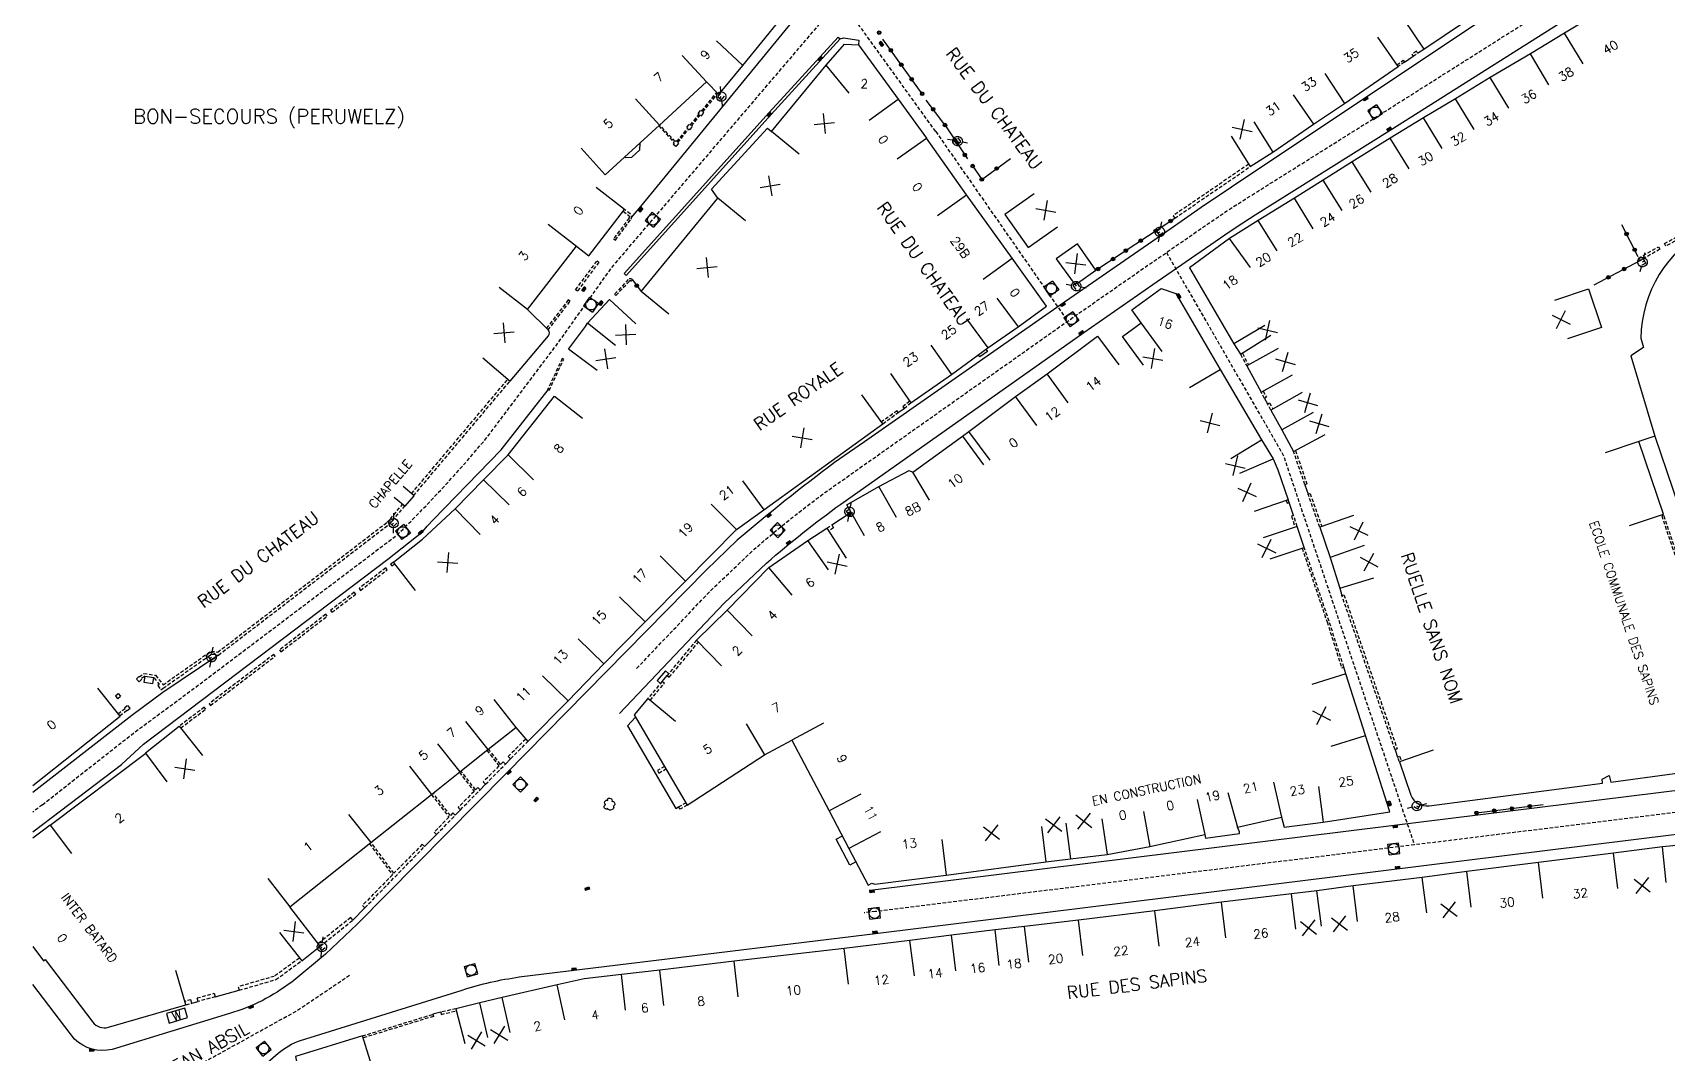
# Model space of a CAD drawing. Header units: millimetres. Extents: x 95999 to 97000, y 132000 to 133000.
# Drawn here: x 96000 to 96228.4, y 132132.4 to 132274.9 of the extents above; entities that cross this region are included whole.
import ezdxf
from ezdxf.enums import TextEntityAlignment as Align

# ---------------------------------------------------------------- set-up
doc = ezdxf.new("R2010")
doc.units = ezdxf.units.MM
doc.linetypes.add('DASHED', pattern=[0.75, 0.5, -0.25])
doc.layers.get('0').update_dxf_attribs({"linetype": 'CONTINUOUS'})
for name, color, linetype in [('W0001', 6, 'DASHED'), ('W0008', 7, 'CONTINUOUS'), ('W0100', 7, 'CONTINUOUS'), ('W0112', 1, 'DASHED'), ('W0300', 7, 'CONTINUOUS'), ('W0322', 7, 'CONTINUOUS'), ('W0334', 7, 'CONTINUOUS'), ('W0400', 7, 'CONTINUOUS'), ('W0420', 7, 'CONTINUOUS'), ('W0471', 7, 'CONTINUOUS'), ('W0980', 7, 'CONTINUOUS'), ('W0984', 7, 'CONTINUOUS'), ('W0989', 7, 'CONTINUOUS'), ('W0991', 7, 'CONTINUOUS'), ('W1102', 7, 'CONTINUOUS')]:
    doc.layers.add(name, color=color, linetype=linetype)
doc.styles.get("Standard").update_dxf_attribs({"font": 'romans.shx', "width": 0.85})

# ---------------------------------------------------------------- blocks, each defined once
blk = doc.blocks.new('T400')
for p, q in [((-0.15, 0.3), (0.15, 0.3)), ((-0.15, -0.25), (-0.15, 0.3)), ((-0.15, 0.15), (0.15, 0.15)), ((-0.15, 0), (0.15, 0)), ((0.15, 0.3), (0.15, -0.25)), ((-0.15, -0.15), (0.15, -0.15)), ((-0.15, -0.25), (-0.15, -0.3)), ((-0.15, -0.3), (0.15, -0.3)), ((0.15, -0.3), (0.15, -0.25))]:
    blk.add_line(p, q)
blk = doc.blocks.new('T420')
for p, q in [((0.75, 0.75), (-0.75, 0.75)), ((-0.75, 0.75), (-0.75, -0.75)), ((0.75, 0.75), (0.75, -0.75)), ((0.75, -0.75), (-0.75, -0.75))]:
    blk.add_line(p, q)
blk.add_ellipse((0, 0), major_axis=(-0.53, 0.53), ratio=1, start_param=3.926991, end_param=10.210176)
blk = doc.blocks.new('T471')
for p, q in [((-0.333334, 0.333334), (-0.333334, -0.333334)), ((-0.333334, 0.333334), (0.333334, 0.333334)), ((-0.333334, 0), (0, 0)), ((0.500001, 0.500001), (1.000002, 1.000002)), ((-0.500001, -0.500001), (-1.000002, -1.000002)), ((-0.333334, -0.333334), (0.333334, -0.333334))]:
    blk.add_line(p, q)
blk.add_ellipse((0, 0), major_axis=(0.471405, 0.471405), ratio=1, start_param=5.4977871438, end_param=11.780972451)
blk = doc.blocks.new('T300')
for p, q in [((-0.8, 0.51), (-0.86, 0.34)), ((-0.86, 0.34), (-0.86, 0.17)), ((-0.86, 0.17), (-0.74, 0.06)), ((-0.69, 0.63), (-0.8, 0.51)), ((-0.8, -0.06), (-0.74, 0.06)), ((-0.74, 0.06), (-0.69, 0.11)), ((-0.57, 0.69), (-0.69, 0.63)), ((-0.46, 0.69), (-0.57, 0.69)), ((-0.29, 0.63), (-0.46, 0.69)), ((-0.29, 0.63), (-0.17, 0.74)), ((-0.23, 0.57), (-0.29, 0.63)), ((-0.17, 0.74), (-0.06, 0.8)), ((-0.06, 0.8), (0.06, 0.8)), ((0.06, 0.8), (0.23, 0.74)), ((0.23, 0.74), (0.34, 0.63)), ((0.34, 0.63), (0.4, 0.51)), ((0.46, 0.46), (0.34, 0.46)), ((0.4, 0.51), (0.4, 0.46)), ((0.57, 0.4), (0.46, 0.46)), ((0.57, 0.4), (0.69, 0.29)), ((0.69, 0.29), (0.74, 0.17)), ((0.74, 0.06), (0.69, -0.17)), ((0.74, 0.17), (0.74, 0.06)), ((-0.8, -0.17), (-0.8, -0.06)), ((-0.8, -0.23), (-0.8, -0.17)), ((-0.74, -0.34), (-0.8, -0.23)), ((-0.69, -0.4), (-0.74, -0.34)), ((-0.51, -0.46), (-0.69, -0.4)), ((-0.4, -0.46), (-0.51, -0.46)), ((-0.4, -0.46), (-0.34, -0.46)), ((-0.34, -0.46), (-0.34, -0.4)), ((-0.34, -0.51), (-0.34, -0.46)), ((-0.29, -0.63), (-0.34, -0.51)), ((-0.17, -0.74), (-0.29, -0.63)), ((-0.06, -0.8), (-0.17, -0.74)), ((0.06, -0.8), (-0.06, -0.8)), ((0.17, -0.74), (0.06, -0.8)), ((0.23, -0.69), (0.17, -0.74)), ((0.29, -0.46), (0.23, -0.46)), ((0.29, -0.63), (0.23, -0.69)), ((0.46, -0.4), (0.29, -0.46)), ((0.34, -0.51), (0.29, -0.63)), ((0.34, -0.51), (0.34, -0.46)), ((0.57, -0.34), (0.46, -0.4)), ((0.63, -0.29), (0.57, -0.34)), ((0.69, -0.17), (0.63, -0.29))]:
    blk.add_line(p, q)
blk = doc.blocks.new('t322o')
at = {"color": 0, "linetype": 'Continuous'}
for radius in [0.25, 0.15]:
    blk.add_circle((0, 0), radius, dxfattribs=at)
blk = doc.blocks.new('t991o')
at = {"color": 0, "linetype": 'Continuous'}
for p, q in [((-1, 1), (1, -1)), ((-1, -1), (1, 1))]:
    blk.add_line(p, q, dxfattribs=at)

msp = doc.modelspace()

# ---------------------------------------------------------------- linework, layer by layer
at = {"layer": 'W0001', "flags": 128}
for points in [[(96084.38, 132186.16), (96094.79, 132197.11), (96100.8, 132202.81, -0.022715), (96111.38, 132211.22), (96145.38, 132235.22), (96155.01, 132241.92), (96165.11, 132248.88), (96166.85, 132250.06), (96169.4, 132251.69), (96188.3, 132263.55), (96231.52, 132290.87), (96234.12, 132292.48), (96240.22, 132296.22), (96251.79, 132302.89), (96266.11, 132310.69), (96275.59, 132315.76), (96280.41, 132318.3), (96295.04, 132325.9), (96308.46, 132333.08), (96317.25, 132338.16), (96363.18, 132365.97), (96408.21, 132393.3), (96425.09, 132403.42), (96434.09, 132408.89), (96443.67, 132414.7), (96447.21, 132416.71), (96462.29, 132423.08), (96488.79, 132436.78)], [(96001.36, 132167.14), (96014.2, 132177.24), (96023.21, 132183.89), (96050.93, 132204.83, 0.024758), (96063.45, 132218.4), (96073.48, 132231.73), (96080.87, 132242.11), (96110.1, 132276.33, -0.022726), (96120.1, 132282.92), (96185.84, 132322.28), (96188.25, 132323.67), (96209.24, 132335.37)]]:
    msp.add_lwpolyline(points, format="xyb", dxfattribs=at)
for points in [[(96126.16, 132261.15), (96113.5, 132278.71)], [(96126.16, 132261.15), (96144.6, 132234.67)], [(96158.4, 132244.25), (96174.73, 132215.96), (96193.04, 132161.54)], [(96001.36, 132167.14), (96000, 132166.1)], [(96004.22, 132120.29), (96036.8, 132138.32), (96044.36, 132143.41)]]:
    msp.add_lwpolyline(points, dxfattribs=at)
at = {"layer": 'W0001'}
msp.add_lwpolyline([(96264.73, 132171.37), (96239.97, 132167.35), (96181.96, 132160.16), (96117.74, 132152.22), (96117.74, 132152.22), (96116.18, 132152.05)], dxfattribs=at)
at = {"layer": 'W0008'}
for points in [[(96213.92, 132321.12), (96225.68, 132296.01, -0.410086), (96224.35, 132291.33), (96185.86, 132265.6), (96167.51, 132253.36), (96163.27, 132250.56), (96159.06, 132247.59), (96143.57, 132236.89), (96116.21, 132217.81), (96112.04, 132214.91, 0.016735), (96098.43, 132204.07), (96094.08, 132199.91), (96066.13, 132171.51), (96045.32, 132150.45), (96040.93, 132146.29), (96036.19, 132142.39, -0.092347), (96027.48, 132137.98), (96011.1, 132132.98, -0.257339), (96005.85, 132134.41), (96004.47, 132136.18), (96000, 132142.04, -0.317171)], [(96082, 132179.88), (96096.62, 132195.27), (96102.54, 132200.89, -0.022596), (96112.89, 132209.11), (96146.86, 132233.1), (96156.48, 132239.79), (96166.57, 132246.74), (96168.28, 132247.9), (96170.78, 132249.5), (96189.68, 132261.35), (96232.89, 132288.67)], [(96296.57, 132284.69), (96234.02, 132247.49, 0.276426), (96224.68, 132232.27), (96225.04, 132230.99), (96223.27, 132229.81), (96226.66, 132218.63), (96232.57, 132201.19), (96234.41, 132201.77), (96236.36, 132195.98), (96234.56, 132195.32), (96240.4, 132178.03), (96242.38, 132178.6), (96243, 132176.82, -0.469783), (96239.6, 132170.33), (96189.87, 132164.18), (96117, 132155.17, -0.010369), (96116.89, 132155.16)], [(96083.68, 132249.15), (96084.97, 132250.69), (96111.5, 132283.05, 0.165183)], [(96059.42, 132098.83, -0.022105), (96046.55, 132103.35, -0.056877), (96037.68, 132108.08), (96025.75, 132116.42), (96024.54, 132117.51, -0.342558), (96024.71, 132124.1), (96034.31, 132132.45, -0.088591), (96037.41, 132134.24), (96060.01, 132141.26, -0.044228), (96067.99, 132143.09), (96118.11, 132149.23), (96182.33, 132157.17), (96258.59, 132166.62), (96290.58, 132172.56), (96329.52, 132177.33), (96336.25, 132178.12)]]:
    msp.add_lwpolyline(points, format="xyb", dxfattribs=at)
for points in [[(96082.64, 132241.31), (96102.91, 132263.78), (96112.55, 132274.31), (96112.82, 132274.07)], [(96002.72, 132165.4), (96012.41, 132172.76), (96015.49, 132175.58), (96049.6, 132201.42), (96054.52, 132205.28), (96055.13, 132206.05), (96055.95, 132206.93), (96065.44, 132216.71), (96072.03, 132225.07)], [(96000, 132168.88), (96013.86, 132179.64), (96018.16, 132182.87), (96025.87, 132188.05)], [(96000, 132163.36), (96002.72, 132165.4)]]:
    msp.add_lwpolyline(points, dxfattribs=at)
at = {"layer": 'W0100'}
for points in [[(96076.62, 132258.8), (96079.99, 132255.11), (96087.59, 132262.04), (96094.13, 132268.1), (96095.88, 132266.31), (96099.21, 132270.38), (96104.54, 132276.87), (96100.99, 132280.48), (96107.24, 132286.69), (96107.17, 132286.77), (96109.47, 132288.99), (96105.95, 132292.54)], [(96191.59, 132276.79), (96194.38, 132272.64), (96200.06, 132276.47), (96205.61, 132280.19), (96202.82, 132284.35)], [(96221.68, 132279.5), (96214.03, 132274.88), (96209.28, 132271.99), (96203.64, 132268.68), (96198.8, 132265.72), (96194.34, 132263.04), (96189.67, 132260.2), (96184.34, 132256.9), (96180.28, 132254.37), (96176.28, 132251.83), (96171.2, 132248.72), (96167.22, 132246.2), (96161.61, 132242.13)], [(96088.87, 132235.62), (96085, 132238.79), (96095.71, 132251.86), (96094.86, 132253.1), (96102.66, 132261.63), (96103.23, 132261.17), (96110.84, 132270.43), (96113.43, 132273.34), (96115.38, 132273.26), (96120.9, 132265.65), (96124.86, 132260.23)], [(96167.44, 132260.48), (96170.12, 132256.26), (96173.28, 132258.26), (96178.94, 132262.16), (96183.3, 132265.07), (96190.76, 132270.22), (96187.93, 132274.34)], [(96119.84, 132227.35), (96122.7, 132223.26), (96128.36, 132227.21), (96133.44, 132230.93), (96137.69, 132233.88), (96141.66, 132236.74), (96136.85, 132243.45), (96130.49, 132252.32), (96124.86, 132260.23)], [(96139.92, 132252.44), (96135.83, 132249.56), (96139.08, 132244.96), (96143.17, 132247.84)], [(96161.61, 132242.13), (96166.17, 132234.27), (96167.84, 132231.48), (96168.75, 132230.04), (96172.98, 132232.7)], [(96155.21, 132228.5), (96152.26, 132232.54), (96154.88, 132234.45), (96153.58, 132236.24), (96157.66, 132239.21), (96159.72, 132238.51), (96165.92, 132227.93), (96171.68, 132218.11), (96173.31, 132215.44), (96173.96, 132213.9), (96175.4, 132209.74), (96170.67, 132208.11)], [(96212.65, 132237.58), (96217.39, 132239.16), (96219.19, 132233.79), (96214.45, 132232.2)], [(96078.88, 132227.78), (96074.87, 132230.77), (96077.23, 132233.94), (96077.53, 132234.38), (96080.59, 132237.69), (96084.26, 132234.3)], [(96133.77, 132215.26), (96130.78, 132219.27), (96137.31, 132224.13), (96141.72, 132227.32), (96148.75, 132232.56), (96151.74, 132228.55)], [(96174, 132230.83), (96169.62, 132228.42), (96171.64, 132224.75), (96176.02, 132227.16)], [(96034.49, 132149.28), (96037.58, 132145.35), (96040.18, 132147.39), (96035.92, 132152.88), (96047.24, 132161.85), (96055.74, 132168.59), (96059.67, 132171.73), (96063.6, 132174.84), (96067.51, 132177.91), (96069.19, 132175.97), (96074.8, 132181.63), (96079.82, 132186.82), (96085.55, 132192.67), (96091.21, 132198.35), (96098.35, 132205.58), (96102.13, 132208.32), (96118.77, 132220.35), (96115.84, 132224.4)], [(96177.37, 132224.69), (96173, 132222.26), (96174.54, 132219.48), (96176.15, 132216.47), (96180.56, 132218.83)], [(96053.47, 132197.08), (96050.4, 132201.02), (96054.48, 132204.21), (96059.01, 132208.44), (96062.99, 132212.5), (96066.41, 132215.99), (96072.91, 132224.21), (96076.83, 132221.11)], [(96116.23, 132204.7), (96113.75, 132209.04), (96118.2, 132211.58), (96122.47, 132213.82), (96122.98, 132213.56), (96129.9, 132218.62), (96132.85, 132214.59)], [(96223.11, 132206.14), (96227.84, 132207.73), (96224.42, 132217.88), (96219.68, 132216.28)], [(96050.52, 132210.11), (96052.05, 132208.81), (96053.28, 132210.27), (96051.76, 132211.56)], [(96184.54, 132207.54), (96179.82, 132205.9), (96181.28, 132201.68), (96182.61, 132197.37), (96187.39, 132198.84)], [(96096.23, 132186.55), (96092.74, 132190.13), (96097.04, 132194.32), (96102.87, 132200.25), (96108.32, 132204.06), (96110.96, 132205.77), (96113.67, 132201.57)], [(96172.91, 132201.47), (96177.64, 132203.07), (96176.66, 132206), (96171.92, 132204.4)], [(96000, 132169.85), (96012.2, 132179.49), (96009.1, 132183.41)], [(96089.79, 132178.77), (96085.95, 132181.98), (96084.04, 132179.69), (96091.45, 132167.08), (96102.23, 132174.12), (96106.05, 132176.18), (96111.28, 132166.28), (96114.04, 132161.03), (96116.74, 132155.89), (96117.22, 132156.17), (96117.66, 132156.05), (96127.63, 132157.33), (96141.57, 132159.15), (96145.02, 132159.6), (96150.13, 132160.21), (96156.07, 132161.29), (96163.75, 132162.97), (96163.85, 132162.47), (96168.61, 132163.14), (96168.6, 132163.36), (96168.34, 132164.01), (96174.47, 132165.4), (96174.83, 132164.02), (96180.29, 132164.73), (96189.6, 132166.14), (96186.2, 132176.83), (96183.47, 132185.43), (96178.7, 132183.91)], [(96002.43, 132164.31), (96015.79, 132174.32), (96015.74, 132174.37), (96020.48, 132178.12), (96023.72, 132174.02)], [(96002.43, 132164.31), (96000, 132162.48)], [(96231.1, 132161.59), (96227.72, 132161.26), (96220.85, 132160.39), (96210.37, 132159.08), (96200.37, 132157.82), (96194.11, 132156.99), (96184.5, 132155.81), (96179.41, 132155.14), (96175.88, 132154.71), (96166.09, 132153.55), (96156.76, 132152.35), (96146.1, 132151.03), (96138.57, 132150.14), (96134.47, 132149.66), (96128.38, 132148.94), (96122.56, 132148.2), (96113.38, 132147.07), (96098, 132145.29), (96087.6, 132144.06), (96082.25, 132143.43), (96077.07, 132142.82), (96073.28, 132142), (96065.59, 132140.23), (96062.46, 132139.49), (96059.13, 132138.65), (96060.36, 132133.8)], [(96047.55, 132130.09), (96046.06, 132134.86), (96036.73, 132131.97), (96039.53, 132117.67), (96039.51, 132112.24), (96039.5, 132108.73), (96040.95, 132106.85), (96052.46, 132103.87), (96052.27, 132101.88), (96059.77, 132099.53)]]:
    msp.add_lwpolyline(points, dxfattribs=at)
for points in [[(96062.87, 132229.53), (96066.69, 132226.3), (96072.05, 132232.64, 0.391065), (96072.01, 132233.44), (96069.12, 132236.3), (96075.97, 132245.14), (96077.69, 132243.81), (96082.69, 132250.26), (96078.74, 132253.33)], [(96195.69, 132174.75), (96190.96, 132173.11), (96192.57, 132168.47, 0.349516), (96195.11, 132167.01), (96219.33, 132170.16), (96219.28, 132170.69), (96220.26, 132171.22), (96220.47, 132170.3), (96238.3, 132172.71), (96236.98, 132176.6), (96238.17, 132177.09), (96234.75, 132187.25), (96230.01, 132185.65)], [(96000, 132147.35), (96001.51, 132145.35), (96001.76, 132145.54), (96008.39, 132136.8, 0.315519), (96010.59, 132136.07), (96021.41, 132139.21), (96020.02, 132144.01)]]:
    msp.add_lwpolyline(points, format="xyb", dxfattribs=at)
msp.add_lwpolyline([(96145.99, 132245.47), (96142.98, 132243.39), (96145.35, 132240.1, 0.324269), (96145.96, 132239.97), (96148.56, 132241.77)], format="xyb", close=True, dxfattribs=at)
at = {"layer": 'W0100', "flags": 128}
msp.add_lwpolyline([(96016.91, 132184.88), (96015.67, 132185.06), (96015.55, 132184.25), (96016.79, 132184.06)], close=True, dxfattribs=at)
at = {"layer": 'W0100'}
msp.add_lwpolyline([(96018.68, 132137.97), (96019.07, 132136.65), (96021.64, 132137.43), (96021.24, 132138.75)], close=True, dxfattribs=at)
at = {"layer": 'W0112'}
for points in [[(96192.86, 132271.68), (96193.49, 132272.11), (96193.32, 132272.36), (96192.69, 132271.93)], [(96224.36, 132243.46), (96227.15, 132245.06), (96227.34, 132244.71), (96224.56, 132243.11)], [(96227.97, 132245.49), (96230.54, 132246.93), (96230.74, 132246.58), (96228.16, 132245.14)], [(96078.85, 132243.09), (96079.1, 132242.91), (96076.11, 132238.86), (96075.86, 132239.04)], [(96073.98, 132229.45), (96071.94, 132225.11), (96072.16, 132225.01), (96074.2, 132229.35)], [(96230.2, 132199.76), (96230.48, 132199.86), (96227.88, 132207.59), (96227.6, 132207.49)], [(96049.33, 132200.2), (96045.59, 132197.34), (96045.79, 132197.08), (96049.52, 132199.95)], [(96044.93, 132196.81), (96041.61, 132194.28), (96041.8, 132194.02), (96045.13, 132196.55)], [(96190.34, 132174.83), (96182.92, 132196.37), (96183.2, 132196.47), (96190.63, 132174.93)], [(96041.14, 132193.48), (96040.95, 132193.73), (96034.48, 132188.75), (96034.67, 132188.5)], [(96033.7, 132188.14), (96024.64, 132181.25), (96024.83, 132181), (96033.89, 132187.89)], [(96012.29, 132182.25), (96011.91, 132181.95), (96011.57, 132182.37), (96011.95, 132182.67)], [(96023.11, 132139.67), (96022.98, 132140.16), (96025.37, 132140.81), (96025.5, 132140.33)]]:
    msp.add_lwpolyline(points, close=True, dxfattribs=at)
for points in [[(96190.59, 132270.47), (96191.48, 132271.09), (96191.65, 132270.84), (96190.76, 132270.22)], [(96087.47, 132261.93), (96089.64, 132259.58), (96089.49, 132259.4), (96089.92, 132259.05), (96090.29, 132259.48), (96090.14, 132259.6), (96091.69, 132261.5), (96091.83, 132261.38), (96092.19, 132261.83), (96092.05, 132261.94), (96093.27, 132263.44), (96093.42, 132263.32), (96093.79, 132263.77), (96093.64, 132263.89), (96095.73, 132266.46)], [(96089.99, 132259.73), (96091.53, 132261.62), (96091.4, 132261.74), (96091.75, 132262.18), (96091.89, 132262.07), (96093.12, 132263.57), (96092.99, 132263.68), (96093.36, 132264.13), (96093.49, 132264.02), (96095.57, 132266.59)], [(96089.99, 132259.73), (96089.86, 132259.84), (96089.77, 132259.74), (96087.62, 132262.06)], [(96169.9, 132256.59), (96159.35, 132249.38), (96159.57, 132249.05), (96170.12, 132256.26)], [(96072.01, 132233.44), (96075.08, 132237.44), (96074.83, 132237.63), (96071.78, 132233.66)], [(96168.75, 132230.04), (96169.62, 132228.42)], [(96169.01, 132230.18), (96169.88, 132228.56)], [(96052.93, 132210.57), (96066.39, 132226.56)], [(96053.23, 132210.32), (96066.69, 132226.3)], [(96171.9, 132224.9), (96172.38, 132224.03), (96172.12, 132223.89), (96171.64, 132224.75)], [(96118.77, 132220.35), (96120.93, 132221.91), (96120.76, 132222.15), (96118.6, 132220.59)], [(96122.53, 132223.5), (96121.57, 132222.72), (96121.76, 132222.49), (96122.7, 132223.26)], [(96173, 132222.26), (96172.53, 132223.12), (96172.79, 132223.26), (96173.26, 132222.41)], [(96176.42, 132216.62), (96178.03, 132211.93), (96177.75, 132211.83), (96176.15, 132216.47)], [(96179.82, 132205.9), (96178.19, 132210.52), (96178.47, 132210.62), (96180.1, 132206)], [(96015.67, 132185.06), (96015.62, 132185.07), (96015.15, 132184.71), (96015.21, 132184.64), (96014.86, 132184.31), (96014.49, 132184.71), (96014.85, 132185.04), (96014.89, 132185), (96015.52, 132185.48), (96017.17, 132185.23), (96018.22, 132183.89), (96024.9, 132188.59), (96025.85, 132188.45), (96049.53, 132206.6), (96049.97, 132207.06), (96051.7, 132209.11)], [(96016.91, 132184.88), (96016.96, 132184.87), (96017.68, 132183.95), (96017.48, 132183.79), (96017.92, 132183.19), (96018.24, 132183.43), (96025, 132188.18), (96025.95, 132188.04), (96049.8, 132206.31), (96050.26, 132206.8), (96052, 132208.86)], [(96175.12, 132209.64), (96175.25, 132209.26), (96175.53, 132209.36), (96175.4, 132209.74)], [(96110.96, 132205.77), (96111.63, 132206.21), (96111.9, 132205.79), (96111.23, 132205.35)], [(96114.35, 132208), (96114.06, 132207.81), (96114.34, 132207.39), (96114.62, 132207.58)], [(96176.66, 132206), (96176.16, 132207.54), (96175.88, 132207.44), (96176.37, 132205.91)], [(96177.36, 132202.97), (96180.84, 132192.67), (96182.9, 132186.27), (96183.19, 132186.36), (96181.13, 132192.76), (96177.64, 132203.07)], [(96050.4, 132201.02), (96050.01, 132200.74), (96050.2, 132200.48), (96050.59, 132200.77)], [(96092.74, 132190.13), (96088.63, 132185.19), (96088.94, 132184.94), (96093.04, 132189.87)], [(96086.26, 132181.72), (96088.25, 132184.09), (96087.94, 132184.35), (96085.95, 132181.98)], [(96011.93, 132179.84), (96012.9, 132180.59), (96012.84, 132180.66), (96013.25, 132181.01), (96013.6, 132180.6), (96013.19, 132180.25), (96013.16, 132180.28), (96012.17, 132179.52)], [(96020.68, 132177.87), (96024.17, 132180.49), (96023.98, 132180.75), (96020.48, 132178.12)], [(96063.47, 132174.73), (96065.15, 132172.57), (96062.94, 132170.32), (96063.27, 132170), (96066.04, 132172.82), (96065.71, 132173.14), (96065.36, 132172.78), (96063.7, 132174.92)], [(96068.89, 132176.32), (96066.45, 132173.9), (96066.77, 132173.57), (96069.19, 132175.97)], [(96059.61, 132171.68), (96061.66, 132169.01), (96059.44, 132166.77), (96059.76, 132166.45), (96062.51, 132169.22), (96062.18, 132169.54), (96061.87, 132169.23), (96059.84, 132171.86)], [(96088.27, 132172.49), (96087.28, 132171.91), (96087.47, 132171.56), (96088.47, 132172.15)], [(96190.96, 132173.11), (96190.69, 132173.8), (96190.97, 132173.91), (96191.24, 132173.22)], [(96055.71, 132168.57), (96058.15, 132165.42), (96056.1, 132163.31), (96056.43, 132162.99), (96059.04, 132165.68), (96058.71, 132166), (96058.36, 132165.63), (96055.95, 132168.76)], [(96091.45, 132167.08), (96090.44, 132166.51), (96090.24, 132166.85), (96091.25, 132167.43)], [(96047.05, 132161.69), (96050.26, 132157.36), (96046.08, 132153.09), (96046.41, 132152.76), (96054.76, 132161.3), (96054.43, 132161.62), (96050.47, 132157.58), (96047.28, 132161.88)], [(96040.18, 132147.39), (96044.71, 132151.03), (96044.43, 132151.39), (96039.9, 132147.76)], [(96037.27, 132145.74), (96033.76, 132143.18), (96028.71, 132141.73), (96028.85, 132141.25), (96033.99, 132142.72), (96037.58, 132145.35)], [(96021.41, 132139.21), (96022.23, 132139.43), (96022.1, 132139.92), (96021.28, 132139.69)], [(96046.06, 132134.86), (96055.9, 132137.88), (96055.99, 132137.59), (96046.15, 132134.58)], [(96059.13, 132138.65), (96057, 132138.16), (96057.06, 132137.87), (96059.2, 132138.36)]]:
    msp.add_lwpolyline(points, dxfattribs=at)
msp.add_lwpolyline([(96082.5, 132250.02), (96083.29, 132249.41, -0.340548), (96083.33, 132249.06), (96081.17, 132246.18), (96081.42, 132245.99), (96083.59, 132248.89, 0.361353), (96083.49, 132249.65), (96082.69, 132250.26)], format="xyb", dxfattribs=at)
msp.add_lwpolyline([(96083.81, 132240.43, 0.414305), (96083.19, 132240.47), (96081.29, 132238.44), (96081.49, 132238.25), (96083.38, 132240.27, -0.394996), (96083.6, 132240.25)], format="xyb", close=True, dxfattribs=at)
at = {"layer": 'W0322'}
for points in [[(96124.27, 132266.42), (96118.77, 132274.05)], [(96127.45, 132262.07), (96124.84, 132265.54)], [(96127.45, 132262.07), (96130.59, 132257.33)], [(96131.33, 132256.32), (96132.6, 132254.45)], [(96132.6, 132254.45), (96136.63, 132257.4)], [(96148.56, 132241.77), (96159.57, 132249.05)], [(96224.32, 132243.66), (96222.04, 132248.11)], [(96224.56, 132243.11), (96218.1, 132239.7)], [(96083.81, 132240.43), (96085, 132238.79)], [(96201.72, 132166), (96211.05, 132167.18)]]:
    msp.add_lwpolyline(points, dxfattribs=at)
at = {"layer": 'W0334', "flags": 128}
msp.add_lwpolyline([(96082.64, 132241.31), (96082.91, 132241.06), (96103.18, 132263.53), (96112.82, 132274.07), (96113.3, 132274.21), (96115.42, 132273.91), (96115.37, 132273.26)], dxfattribs=at)
at = {"layer": 'W0334'}
for points in [[(96193.49, 132272.11), (96194.38, 132272.64)], [(96191.65, 132270.84), (96192.86, 132271.68)], [(96082.75, 132257.63), (96082.83, 132257.54), (96083.71, 132257.57), (96084.82, 132258.58), (96084.89, 132259.46), (96084.83, 132259.52)], [(96133.18, 132230.75), (96133.38, 132230.45), (96132.35, 132229.7), (96132.15, 132229.98)], [(96120.93, 132221.91), (96121.76, 132222.49)], [(96172.12, 132223.89), (96172.53, 132223.12)], [(96129.9, 132218.62), (96130.78, 132219.27)], [(96226.66, 132218.61), (96224.42, 132217.88)], [(96177.75, 132211.83), (96178.19, 132210.52)], [(96176.16, 132207.54), (96175.53, 132209.36)], [(96111.63, 132206.21), (96114.06, 132207.81)], [(96182.61, 132197.37), (96182.92, 132196.37)], [(96088.84, 132185.45), (96088.4, 132185.82), (96087.25, 132184.5), (96087.73, 132184.09)], [(96183.47, 132185.43), (96183.19, 132186.36)], [(96087.94, 132184.35), (96088.63, 132185.19)], [(96084.23, 132179.37), (96083.1, 132178.15), (96089.87, 132166.63), (96090.22, 132166.84)], [(96190.34, 132174.83), (96190.69, 132173.8)], [(96066.04, 132172.82), (96066.77, 132173.57)], [(96062.51, 132169.22), (96063.27, 132170)], [(96059.04, 132165.68), (96059.76, 132166.45)], [(96054.76, 132161.3), (96056.43, 132162.99)], [(96115.02, 132159.16), (96114.16, 132158.71), (96112.26, 132162.33), (96113.12, 132162.78)], [(96044.71, 132151.03), (96046.41, 132152.76)], [(96025.5, 132140.33), (96028.85, 132141.25)], [(96022.23, 132139.43), (96023.11, 132139.67)], [(96057, 132138.16), (96055.9, 132137.88)]]:
    msp.add_lwpolyline(points, dxfattribs=at)
at = {"layer": 'W1102'}
for p, q in [((96216.62, 132270.6), (96214.03, 132274.88)), ((96095.55, 132273.8), (96099.21, 132270.38)), ((96090.73, 132271.77), (96094.13, 132268.1)), ((96114.09, 132266.52), (96110.84, 132270.43)), ((96211.81, 132267.68), (96209.28, 132271.99)), ((96180.52, 132269.23), (96183.3, 132265.07)), ((96206.25, 132264.41), (96203.64, 132268.68)), ((96084.22, 132265.73), (96087.59, 132262.04)), ((96116.85, 132262.72), (96120.9, 132265.65)), ((96176.11, 132266.28), (96178.94, 132262.16)), ((96201.38, 132261.43), (96198.8, 132265.72)), ((96107.1, 132258), (96103.23, 132261.17)), ((96170.6, 132262.49), (96173.28, 132258.26)), ((96196.94, 132258.77), (96194.34, 132263.04)), ((96120.79, 132257.34), (96124.86, 132260.23)), ((96192.3, 132255.95), (96189.67, 132260.2)), ((96186.99, 132252.66), (96184.34, 132256.9)), ((96182.96, 132250.14), (96180.28, 132254.37)), ((96099.58, 132248.69), (96095.71, 132251.86)), ((96126.42, 132249.4), (96130.49, 132252.32)), ((96178.89, 132247.56), (96176.28, 132251.83)), ((96173.88, 132244.5), (96171.2, 132248.72)), ((96170.16, 132242.14), (96167.22, 132246.2)), ((96132.78, 132240.53), (96136.85, 132243.45)), ((96081.45, 132231.26), (96077.53, 132234.38)), ((96130.49, 132234.97), (96133.44, 132230.93)), ((96172.13, 132234.05), (96167.84, 132231.48)), ((96125.5, 132231.31), (96128.36, 132227.21)), ((96144.65, 132223.26), (96141.72, 132227.32)), ((96161.61, 132225.39), (96165.92, 132227.93)), ((96140.3, 132220.12), (96137.31, 132224.13)), ((96178.91, 132221.91), (96174.54, 132219.48)), ((96167.41, 132215.5), (96171.68, 132218.11)), ((96069.98, 132212.5), (96066.41, 132215.99)), ((96168.66, 132213.45), (96173.31, 132215.44)), ((96125.28, 132209.65), (96122.98, 132213.56)), ((96066.56, 132209), (96062.99, 132212.5)), ((96099.19, 132212.37), (96102.13, 132208.32)), ((96120.68, 132207.23), (96118.2, 132211.58)), ((96062.5, 132204.86), (96059.01, 132208.44)), ((96094.79, 132209.09), (96098.35, 132205.58)), ((96111.18, 132199.96), (96108.32, 132204.06)), ((96087.66, 132201.88), (96091.21, 132198.35)), ((96186.01, 132203.32), (96181.28, 132201.68)), ((96081.98, 132196.17), (96085.55, 132192.67)), ((96100.53, 132190.74), (96097.04, 132194.32)), ((96076.22, 132190.3), (96079.82, 132186.82)), ((96071.25, 132185.15), (96074.8, 132181.63)), ((96064.43, 132181.84), (96067.51, 132177.91)), ((96060.49, 132178.76), (96063.6, 132174.84)), ((96110.47, 132178.51), (96106.05, 132176.18)), ((96181.44, 132175.31), (96186.2, 132176.83)), ((96018.79, 132170.32), (96015.79, 132174.32)), ((96056.56, 132175.64), (96059.67, 132171.73)), ((96052.63, 132172.51), (96055.74, 132168.59)), ((96173.36, 132170.28), (96174.47, 132165.4)), ((96179.64, 132169.69), (96180.29, 132164.73)), ((96115.7, 132168.61), (96111.28, 132166.28)), ((96162.68, 132167.86), (96163.75, 132162.97)), ((96167, 132168.83), (96168.34, 132164.01)), ((96044.14, 132165.77), (96047.24, 132161.85)), ((96155.18, 132166.21), (96156.07, 132161.29)), ((96002.43, 132164.31), (96005.43, 132160.31)), ((96118.47, 132163.35), (96114.04, 132161.03)), ((96140.93, 132164.11), (96141.57, 132159.15)), ((96144.36, 132164.56), (96145.02, 132159.6)), ((96127, 132162.29), (96127.63, 132157.33)), ((96221.48, 132155.43), (96220.85, 132160.39)), ((96228.2, 132156.28), (96227.72, 132161.26)), ((96211, 132154.11), (96210.37, 132159.08)), ((96032.85, 132156.83), (96035.92, 132152.88)), ((96185.11, 132150.85), (96184.5, 132155.81)), ((96194.77, 132152.03), (96194.11, 132156.99)), ((96200.99, 132152.86), (96200.37, 132157.82)), ((96166.68, 132148.58), (96166.09, 132153.55)), ((96176.48, 132149.75), (96175.88, 132154.71)), ((96180.06, 132150.18), (96179.41, 132155.14)), ((96157.39, 132147.39), (96156.76, 132152.35)), ((96128.97, 132143.97), (96128.38, 132148.94)), ((96135.04, 132144.7), (96134.47, 132149.66)), ((96139.17, 132145.17), (96138.57, 132150.14)), ((96146.71, 132146.07), (96146.1, 132151.03)), ((96113.98, 132142.11), (96113.38, 132147.07)), ((96123.19, 132143.24), (96122.56, 132148.2)), ((96098.58, 132140.32), (96098, 132145.29)), ((96082.83, 132138.46), (96082.25, 132143.43)), ((96088.18, 132139.09), (96087.6, 132144.06)), ((96066.7, 132135.36), (96065.59, 132140.23)), ((96074.33, 132137.11), (96073.28, 132142)), ((96063.61, 132134.63), (96062.46, 132139.49))]:
    msp.add_line(p, q, dxfattribs=at)
at = {"layer": 'W1102', "flags": 128}
for points in [[(96072.01, 132248.2), (96075.97, 132245.14)], [(96069.12, 132236.3), (96065.17, 132239.36)], [(96157.82, 132230.41), (96154.88, 132234.45)]]:
    msp.add_lwpolyline(points, dxfattribs=at)
at = {"layer": 'W1102'}
for points in [[(96134.69, 132237.88), (96137.69, 132233.88)], [(96106.12, 132196.42), (96102.87, 132200.25)], [(96099.68, 132178.42), (96102.23, 132174.12)], [(96149.39, 132165.16), (96150.13, 132160.21)]]:
    msp.add_lwpolyline(points, dxfattribs=at)

# ---------------------------------------------------------------- block references
at = {"layer": 'W0300', "rotation": 298.028399574201}
msp.add_blockref('T300', (96080.57, 132167.08), dxfattribs=at)
at = {"layer": 'W0322'}
for p, rotation in [((96118.27, 132274.95), 124.982742394843), ((96119.89, 132272.5), 125.74332402289), ((96121.35, 132270.48), 125.74332402289), ((96122.81, 132268.45), 125.74332402289), ((96124.27, 132266.42), 125.74332402289), ((96125.81, 132264.26), 126.9085905339722), ((96127.47, 132262.05), 303.559499080245), ((96128.85, 132259.96), 303.559499080245), ((96130.23, 132257.88), 303.559499080245), ((96131.33, 132256.32), 304.091842782925), ((96134.68, 132255.98), 36.2074237907904), ((96132.6, 132254.45), 36.2074237907904), ((96156.9, 132247.28), 33.4684159296118), ((96158.98, 132248.66), 33.4684159296118), ((96222.69, 132246.84), 117.039929559767), ((96152.73, 132244.52), 33.4684159296118), ((96154.81, 132245.9), 33.4684159296118), ((96223.83, 132244.62), 117.039929559767), ((96150.93, 132243.34), 33.4684159296118), ((96148.85, 132241.96), 33.4684159296118), ((96220.14, 132240.78), 207.857589893038), ((96222.35, 132241.95), 207.857589893038), ((96084.4, 132239.61), 305.9682869323709), ((96209.16, 132166.94), 7.191704655797782), ((96201.72, 132166), 7.191704655797782), ((96204.2, 132166.31), 7.191704655797782), ((96206.68, 132166.62), 7.191704655797782)]:
    msp.add_blockref('t322o', p, dxfattribs=dict(at, rotation=rotation))
at = {"layer": 'W0400'}
for p, rotation in [((96118.57, 132273.37), 215.74332402289), ((96110.06, 132271.29), 137.9459793996316), ((96186.26, 132265.71), 123.7186649536391), ((96102.92, 132263.5), 137.9459793996316), ((96189.53, 132261.49), 122.0838601957084), ((96084.96, 132250.23), 140.0955926598759), ((96077.01, 132239.13), 145.5838929862079), ((96160.12, 132238.14), 210.356519640943), ((96079.37, 132237.17), 145.5838929862079), ((96143.95, 132236.99), 124.8834617079629), ((96146.51, 132233.05), 125.2210690435561), ((96102.87, 132207.54), 129.8712961985347), ((96054.22, 132205.18), 128.1229914184166), ((96105.62, 132203.72), 129.2077225797306), ((96066.55, 132171.66), 135.3279935690811), ((96070.35, 132167.85), 136.6283939543045), ((96189.57, 132167.34), 17.22318305617073), ((96190.34, 132164.08), 277.051426400658), ((96190.67, 132158.36), 277.051426400658), ((96077.48, 132155.42), 288.183866100134), ((96117.29, 132155.04), 97.49970166049268), ((96117.67, 132149.33), 277.047920545718), ((96075.62, 132144.18), 276.985579223419), ((96030.53, 132138.91), 112.8160390578676), ((96008.24, 132132.88), 265.866564904496)]:
    msp.add_blockref('T400', p, dxfattribs=dict(at, rotation=rotation))
at = {"layer": 'W0420'}
for p, rotation in [((96187.56, 132263.81), 33.7186649536391), ((96086.64, 132248.83), 50.0955926598759), ((96078.01, 132236.98), 55.5838929862079), ((96142.32, 132239.21), 34.8834617079629), ((96145.13, 132234.94), 34.8834617079629), ((96051.72, 132205.21), 38.1229914184166), ((96104.08, 132205.48), 45.34059598600909), ((96068.14, 132169.96), 45.32799356908111), ((96190.18, 132161), 187.051426400658), ((96117.63, 132152.02), 187.047920545718), ((96061.25, 132144.05), 195.569020001242), ((96032.27, 132133.09), 217.451261508326)]:
    msp.add_blockref('T420', p, dxfattribs=dict(at, rotation=rotation))
at = {"layer": 'W0471'}
for p, rotation in [((96096.2, 132266.03), 49.9453676145497), ((96129.23, 132259.81), 125.374193883113), ((96157.49, 132247.15), 34.6543215410037), ((96224.92, 132242.91), 209.843875506661), ((96145.8, 132239.55), 305.83371122857), ((96114.12, 132208.06), 33.3698062233495), ((96050.41, 132206.46), 42.9973388675477), ((96024.96, 132187.76), 33.88101554910791), ((96193.4, 132166.96), 149.6721279335994), ((96040.41, 132147.27), 38.1482813536882)]:
    msp.add_blockref('T471', p, dxfattribs=dict(at, rotation=rotation))
at = {"layer": 'W0991'}
for p, rotation in [((96110.6, 132262.26), 320.6051871093623), ((96168.98, 132261.46), 302.5555863892811), ((96103.05, 132253.58), 324.5749659462741), ((96141.54, 132250.14), 35.22780396809554), ((96094.22, 132242.16), 320.6633079464322), ((96145.74, 132242.69), 307.7374805673533), ((96213.55, 132234.89), 18.5231196974037), ((96065.84, 132233.04), 319.7822941607862), ((96082.86, 132232.78), 317.2501465725939), ((96172.54, 132233.4), 32.17181385773474), ((96080.09, 132229.4), 323.5545342535152), ((96156.51, 132229.46), 306.0652822916987), ((96175.01, 132229), 28.85517252910189), ((96178.15, 132223.28), 29.00178501904886), ((96107.52, 132218.39), 305.8473925626538), ((96164.5, 132220.46), 30.37643174962723), ((96179.74, 132220.35), 28.14642560271294), ((96168.04, 132214.48), 31.42096673009046), ((96169.67, 132210.78), 20.60307333073285), ((96185.29, 132205.39), 19.18480086827273), ((96172.41, 132202.94), 18.63178841864573), ((96057.99, 132200.97), 310.7251926126005), ((96112.39, 132200.74), 302.887515129445), ((96186.71, 132201.04), 17.06646676722121), ((96180.07, 132179.61), 17.64115779156163), ((96021.26, 132172.17), 306.8725046783263), ((96142.65, 132164.33), 277.5081332897971), ((96146.87, 132164.86), 276.8246305821028), ((96133.96, 132163.2), 277.4070691578677), ((96224.87, 132155.86), 277.1946262276989), ((96197.88, 132152.45), 277.5518721280587), ((96182.58, 132150.51), 277.5170406160246), ((96036.5, 132149.43), 307.8669527190192), ((96178.26, 132149.96), 276.8938653166581), ((96062, 132134.22), 284.1782687364709), ((96065.18, 132135), 283.3025829701439)]:
    msp.add_blockref('t991o', p, dxfattribs=dict(at, rotation=rotation))

# ---------------------------------------------------------------- texts
at = {"layer": 'W0980'}
msp.add_text('BON-SECOURS (PERUWELZ)', height=2, dxfattribs=at).set_placement((96033.02, 132263.13), align=Align.MIDDLE)
at = {"layer": 'W0984'}
for s, rotation, p in [('CHAPELLE', 49.7402, (96049.96, 132211.93)), ('ECOLE COMMUNALE DES SAPINS', 288.6074, (96222.36, 132193.93)), ('EN CONSTRUCTION', 11.7928, (96155.63, 132169.21)), ('INTER BATARD', 307.1672, (96007.92, 132149.95)), ('W', 16.8443, (96020.15, 132137.7))]:
    msp.add_text(s, height=1.25, rotation=rotation, dxfattribs=at).set_placement(p, align=Align.MIDDLE)
at = {"layer": 'W0989'}
for s, rotation, p in [('RUE DU CHATEAU', 306.996, (96134.33, 132264.35)), ('RUE DU CHATEAU', 305.2937, (96124.48, 132242.66)), ('RUE ROYALE', 35.2211, (96106.93, 132224.18)), ('RUE DU CHATEAU', 37.0618, (96031.52, 132201.39)), ('RUELLE SANS NOM', 288.5961, (96195.46, 132191.79)), ('RUE DES SAPINS', 7.0479, (96154.27, 132142.09))]:
    msp.add_text(s, height=1.75, rotation=rotation, dxfattribs=at).set_placement(p, align=Align.MIDDLE)
msp.add_text('PLACE JEAN ABSIL', height=1.75, rotation=29, dxfattribs=at).set_placement((96011.61, 132124.94))
at = {"layer": 'W0991'}
for s, rotation, p in [('9', 50.6052, (96093.97, 132271.88)), ('35', 34.5956, (96184.21, 132271.77)), ('40', 31.1399, (96220.44, 132272.91)), ('38', 31.2915, (96214.23, 132269.15)), ('7', 42.8324, (96087.47, 132268.74)), ('2', 357.4913, (96116.18, 132267.82)), ('33', 33.7729, (96178.31, 132267.75)), ('36', 30.4259, (96209.03, 132266.04)), ('31', 34.5269, (96173.33, 132264.37)), ('34', 31.4618, (96203.8, 132262.92)), ('5', 42.3589, (96080.41, 132262.26)), ('32', 30.9798, (96199.17, 132260.11)), ('0', 306.1218, (96118.83, 132260.01)), ('30', 31.3022, (96194.61, 132257.35)), ('28', 31.7441, (96189.64, 132254.3)), ('0', 305.3742, (96123.6, 132253.38)), ('26', 31.9798, (96184.96, 132251.4)), ('0', 52.2543, (96076.24, 132250.1)), ('24', 32.3692, (96180.93, 132248.86)), ('29B', 305.6463, (96129.6, 132244.97)), ('22', 31.4515, (96176.38, 132246.03)), ('3', 52.2543, (96068.59, 132243.78)), ('20', 32.3999, (96171.94, 132243.27)), ('18', 35.9497, (96167.29, 132240.07)), ('0', 305.8085, (96137.23, 132238.64)), ('27', 34.7418, (96132.61, 132236.44)), ('25', 36.2134, (96128, 132233.14)), ('16', 341.1717, (96158.21, 132234.44)), ('23', 34.9804, (96122.65, 132229.32)), ('14', 36.6733, (96148.21, 132225.92)), ('12', 35.8237, (96142.47, 132221.69)), ('8', 51.6554, (96073.5, 132216.9)), ('0', 36.7086, (96137.02, 132217.68)), ('10', 36.7617, (96128.89, 132212.35)), ('6', 45.6051, (96068.36, 132210.84)), ('21', 36.6624, (96096.99, 132210.73)), ('8B', 27.7938, (96122.98, 132208.44)), ('4', 45.6161, (96064.53, 132206.93)), ('19', 45.3406, (96091.22, 132205.48)), ('8', 29.6824, (96118.42, 132205.94)), ('17', 45.1122, (96084.82, 132199.03)), ('6', 34.9539, (96108.61, 132198.17)), ('15', 45.5617, (96079.11, 132193.25)), ('4', 45.4892, (96103.34, 132193.6)), ('13', 46.0095, (96073.74, 132187.73)), ('2', 44.2416, (96098.4, 132188.66)), ('11', 43.8491, (96068.57, 132182.57)), ('7', 28.375, (96103.89, 132180.7)), ('0', 38.3007, (96002.63, 132178.3)), ('9', 38.1355, (96062.46, 132180.3)), ('7', 38.4067, (96058.53, 132177.2)), ('5', 38.5524, (96054.59, 132174.07)), ('5', 33.104, (96094.29, 132174.91)), ('9', 297.8452, (96113.09, 132173.56)), ('3', 38.4407, (96048.38, 132169.13)), ('21', 12.833, (96170.18, 132169.55)), ('23', 10.1688, (96176.69, 132169.16)), ('25', 8.5938, (96183.49, 132170.39)), ('0', 12.3837, (96158.93, 132167.03)), ('19', 12.6964, (96164.84, 132168.34)), ('2', 36.8725, (96012.11, 132165.31)), ('11', 297.735, (96117.08, 132165.98)), ('0', 10.2876, (96152.28, 132165.69)), ('1', 38.3782, (96038.49, 132161.3)), ('13', 7.3156, (96122.48, 132161.71)), ('30', 7.1583, (96206, 132153.49)), ('32', 7.1536, (96216.24, 132154.77)), ('28', 7.0023, (96189.94, 132151.44)), ('0', 307.1672, (96004.13, 132148.52)), ('26', 6.7849, (96171.59, 132149.16)), ('22', 7.0291, (96152.04, 132146.73)), ('24', 7.3137, (96162.04, 132147.99)), ('16', 6.7944, (96132.02, 132144.34)), ('18', 6.5766, (96137.1, 132144.93)), ('20', 6.8093, (96142.93, 132145.62)), ('12', 6.9733, (96118.57, 132142.67)), ('14', 7.255, (96126.08, 132143.6)), ('8', 6.739, (96093.38, 132139.71)), ('10', 6.6157, (96106.28, 132141.22)), ('4', 9.0438, (96078.58, 132137.79)), ('6', 6.7361, (96085.51, 132138.78)), ('2', 12.9238, (96070.53, 132136.24))]:
    msp.add_text(s, height=1.25, rotation=rotation, dxfattribs=at).set_placement(p, align=Align.MIDDLE)

doc.saveas('drawing.dxf')
